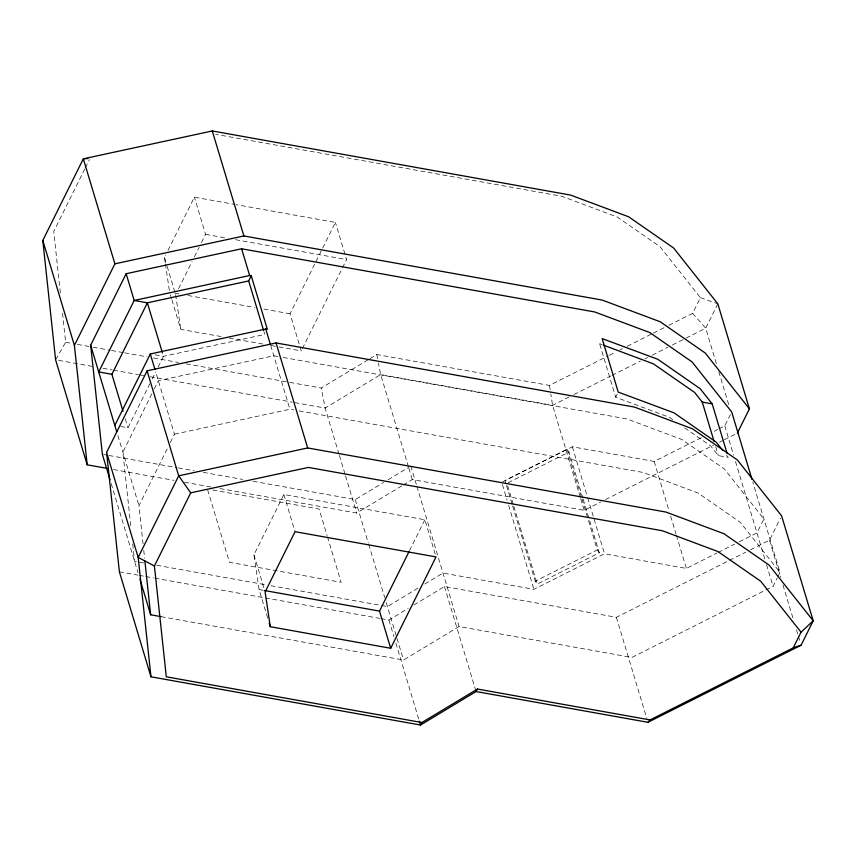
<?xml version="1.0" encoding="UTF-8"?>
<svg xmlns="http://www.w3.org/2000/svg" width="856" height="856" viewBox="0 0 856 856"><rect width="100%" height="100%" fill="white"/><g stroke="black" fill="none" stroke-linecap="round" stroke-linejoin="round"><path stroke-width="0.64" stroke-dasharray="4.28 3.21" d="M84.797 168.953L53.757 231.484L60.402 293.48M85.386 167.776L89.484 159.516M165.229 262.621L164.47 257.474L165.647 255.109M167.99 250.38L194.398 197.18L234.865 204.424M178.583 288.707L192.076 261.519M194.419 256.789L199.116 247.331M201.46 242.601L205.568 234.33L194.398 197.18M120.792 426.491L127.983 427.775L149.864 383.723M152.24 378.951L155.781 371.814M158.146 367.053L163.475 356.331L162.319 352.512M151.844 393.824L122.868 452.193L130.893 527.125M154.208 389.052L158.349 380.717L273.802 355.775L277.74 356.471M143.048 543.795L138.961 505.671L167.936 447.303M170.301 442.541L174.442 434.195L155.664 371.804M278.97 346.926L301.226 350.906L290.045 313.767L335.392 222.41L236.17 204.659M302.403 348.531L341.865 269.041M342.454 267.864L346.573 259.55L335.392 222.41M267.661 618.053L259.09 589.549L253.943 554.806L283.86 494.522L424.865 519.753L435.683 555.683M409.553 550.59L424.865 519.753M672.773 419.622L669.52 417.364L615.699 397.227L599.596 343.716L600.612 341.662M615.699 397.227L617.23 394.145M668.836 325.312L692.611 313.339L700.39 297.674L660.04 246.721L617.272 217.028L561.729 196.249L215.648 134.317M717.82 303.827L705.718 328.201L684.351 338.965M718.901 428.845L724.775 425.881L730.543 414.272M750.509 549.755L769.512 540.19L780.458 518.148M765.949 589.945L773.064 586.36L777.109 578.228M777.687 577.072L779.987 572.418L752.777 482.003M62.531 313.264L65.634 342.282L55.597 359.82L95.037 366.882M289.788 382.397L321.246 388.025L368.872 359.317M370.006 358.632L376.8 354.534L549.456 385.425L608.199 355.839M253.034 481.275L355.229 499.551L383.574 482.474M388.11 479.735L408.526 467.43M219.981 488.583L356.727 513.044L402.074 485.705M403.208 485.02L412.282 479.553L584.177 510.315L600.794 501.937M418.038 588.093L387.426 606.551L268.206 585.215M424.844 583.995L442.991 573.06L533.919 589.335L604.518 553.779L686.384 568.427L716.975 553.03M381.027 618.631L388.924 620.044L408.194 608.423M413.865 604.999L444.478 586.553L616.374 617.304L745.769 552.152M161.142 616.662L403.518 660.03L459.084 626.538L631.878 657.462L764.761 590.544M609.386 355.24L615.336 352.255M620.086 349.858L622.462 348.66M627.223 346.263L652.186 333.69M653.374 333.091L664.074 327.698M569.197 396.949L552.58 405.316L380.685 374.564L325.13 408.055L293.576 402.406M573.948 394.552L610.745 376.019M611.933 375.431L640.427 361.082M645.178 358.685L647.553 357.498M652.293 355.101L667.733 347.333M672.474 344.936L683.163 339.565M582.808 497.967L568.994 452.075L567.025 449.218L504.954 480.473L506.11 484.303M701.246 437.737L654.187 461.438L572.322 446.789L501.723 482.335L507.094 500.172M508.132 482.72L568.994 452.075M714.193 431.221L717.724 429.445M605.545 499.551L713.572 445.152M719.5 442.167L723.063 440.369M724.251 439.77L737.316 433.2M583.193 499.241L599.307 552.794L537.236 584.049L535.268 581.192L597.327 549.937L588.125 519.346M718.152 552.43L734.619 544.138M739.327 541.762L756.972 532.881L763.894 518.939L724.304 468.938L681.975 439.545L626.913 418.948L282.983 357.412M174.442 434.195L289.895 409.254L293.833 409.96M205.568 234.33L225.149 237.829M235.603 239.701L346.573 259.55M174.849 293.148L181.397 294.325M187.946 295.491L254.703 307.443M263.862 309.08L290.045 313.767M171.928 299.9L180.787 329.357L223.994 337.082M229.226 338.024L263.263 344.112M271.117 345.514L277.665 346.691M155.086 354.833L163.475 356.331L264.793 334.439L264.023 331.893M684.704 427.904L710.737 445.976L718.366 455.617L728.296 457.393L725.888 454.354M65.634 342.282L72.193 343.459M77.436 344.401L91.849 346.98M93.165 347.215L110.21 350.265M111.515 350.5L123.318 352.608M124.623 352.843L146.911 356.824M153.459 358.001L178.369 362.452M186.234 363.864L288.472 382.161M102.934 368.294L112.136 369.942M113.452 370.177L138.426 374.65M139.742 374.885L143.69 375.581M150.26 376.758L292.26 402.17M299.076 410.901L643.006 472.437L698.068 493.035L740.397 522.417L779.987 572.418M103.672 454.547L107.61 455.253M108.915 455.488L177.042 467.676M178.358 467.911L194.077 470.725M203.246 472.362L242.558 479.392M113.484 469.527L173.971 480.344M184.489 482.228L210.779 486.936M212.673 489.996L319.117 509.042L327.088 535.567M143.733 562.948L134.563 561.311L132.594 542.897M156.83 565.292L266.89 584.98M259.09 589.549L263.017 590.255M119.391 571.819L137.795 575.104M139.111 575.339L144.364 576.281M145.681 576.516L153.577 577.928M154.883 578.164L264.012 597.691M265.328 597.927L379.722 618.396M700.39 297.674L716.568 303.388M599.596 343.716L602.1 344.647M692.611 313.339L705.718 328.201L716.504 364.057M597.327 549.937L599.307 552.794M718.815 371.739L728.831 405.027M769.512 540.19L780.683 577.329M782.994 585.012L793.394 619.583M796.476 629.823L798.017 634.949M798.402 636.222L800.328 642.631M724.775 425.881L733.592 455.178M735.507 461.555L765.018 559.621M766.559 564.714L773.064 586.36M715.68 446.693L718.366 455.617M654.187 461.438L669.135 511.107M670.665 516.2L676.026 534.037M676.411 535.31L686.384 568.427M572.322 446.789L587.27 496.459M587.655 497.732L604.518 553.779M567.025 449.218L581.598 497.668M581.984 498.941L587.74 518.073M580.325 497.507L552.58 405.316L550.825 394.124M580.71 498.791L584.177 510.315M616.374 617.304L646.804 718.462M507.704 485.876L513.461 504.997M513.835 506.271L537.236 584.049M506.485 485.577L512.241 504.698M512.626 505.971L535.268 581.192M508.625 505.265L533.919 589.335M410.794 466.06L416.54 485.17M416.925 486.443L459.084 626.538M408.43 466.755L380.685 374.564L378.502 363.297M408.815 468.029L412.282 479.553M444.478 586.553L475.69 690.268M355.229 499.551L368.326 543.079M368.711 544.341L384.751 597.659M386.281 602.742L396.628 637.11M397.002 638.383L403.518 660.03M338.997 454.151L325.13 408.055L321.246 388.025M339.383 455.424L345.171 474.631M345.557 475.915L356.727 513.044M388.924 620.044L393.931 636.682M395.857 643.091L418.969 719.917M270.731 345.589L289.895 409.254M327.474 536.83L341.148 582.294L229.451 562.306L207.419 489.065M283.86 494.522L295.053 531.694M164.47 257.474L166.781 265.157M167.166 266.441L174.87 292.057M253.943 554.806L264.75 590.736M170.387 294.774L171.542 298.616M125.297 418.862L127.983 427.775M117.882 435.618L138.961 505.671M111.184 483.608L138.009 572.771M376.8 354.534L378.266 362.045M549.456 385.425L550.622 392.883M175.641 294.614L180.787 329.357M165.422 263.905L169.424 290.933M143.755 550.376L144.6 558.262"/><path stroke-width="1.28" d="M106.914 468.35L87.194 464.819L55.597 359.82L42.8 240.429L83.31 158.831L212.277 130.968L570.631 195.082L628.636 216.782L673.619 248.005L717.82 303.827L749.407 408.826L737.316 433.2M87.194 464.819L74.397 345.428L114.897 263.83L83.31 158.831L87.815 158.499M110.028 479.788L102.367 454.311L90.672 345.203L126.153 273.717L241.606 248.775L594.717 311.959L649.79 332.556L692.108 361.949L731.698 411.939L752.017 479.456M111.89 374.297L147.371 302.821L248.689 280.929L251.236 275.803L249.652 275.514L134.199 300.467L98.718 371.943L111.89 374.297L122.997 411.222M114.811 425.421L150.303 353.977L265.756 329.025L267.339 329.314L251.236 275.803M106.593 452.417L147.093 370.819L276.071 342.956L634.424 407.071L692.429 428.77L737.401 460.004L781.603 515.826L813.2 620.814L801.098 645.189L647.96 722.303L476.075 691.541L420.51 725.032L150.977 676.807L119.391 571.819L106.593 452.417L138.18 557.417L150.977 676.807M650.111 719.928L477.466 689.037L421.901 722.528L166.289 676.796L154.412 565.987L190.728 492.842L308.406 467.419L662.384 530.752L717.927 551.532L760.695 581.224L801.045 632.177L793.266 647.842L650.111 719.928L647.96 722.303M269.159 623.008L270.271 626.72L390.7 648.27L379.518 611.098L408.965 551.778M390.7 648.27L436.046 556.924L295.053 531.694L265.125 591.978L270.271 626.72M421.901 722.528L420.51 725.032L419.354 721.191M476.075 691.541L477.466 689.037M801.045 632.177L813.2 620.814L768.998 564.992L724.015 533.77L666.011 512.07L307.668 447.945L178.69 475.818L138.18 557.417L154.412 565.987M793.266 647.842L801.098 645.189M114.897 263.83L243.874 235.956L602.228 300.082L660.233 321.77L705.216 353.004L749.407 408.826M603.352 345.118L653.417 363.843L694.633 392.455L702.262 402.106L712.192 403.882L727.14 453.573M264.322 590.49L379.518 611.098M139.924 579.138L150.656 614.79L161.142 616.662M712.192 403.882L700.155 388.688L657.836 359.295L602.143 338.591L618.246 392.101L673.929 412.806L716.258 442.199L722.678 450.299M190.728 492.842L178.69 475.818L147.093 370.819M702.262 402.106L714.15 441.6M212.277 130.968L243.874 235.956M276.071 342.956L307.668 447.945M241.606 248.775L249.652 275.514M265.756 329.025L270.346 344.315M248.689 280.929L263.648 330.619M162.319 352.512L147.371 302.821L134.199 300.467L126.153 273.717M150.303 353.977L154.904 369.257M90.672 345.203L116.726 431.799M42.8 240.429L74.397 345.428M144.878 560.894L150.656 614.79"/></g></svg>
